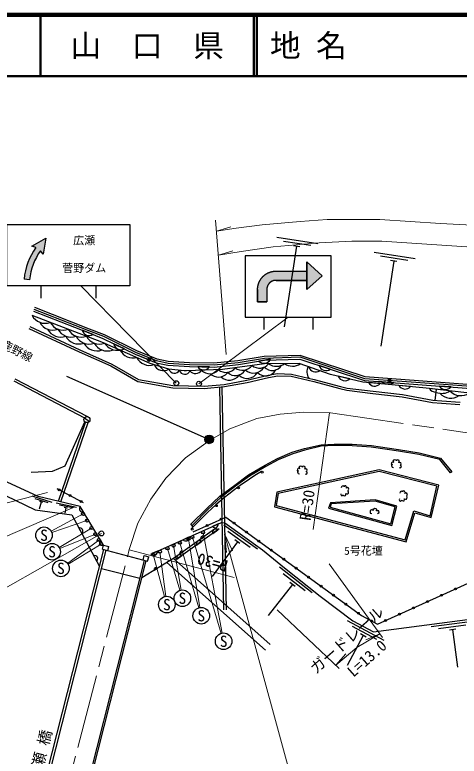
# Model space of a CAD drawing. Units: millimetres, scale not verified. Extents: x 40000 to 680000, y 20000 to 380000.
# Drawn here: x 328838 to 401186, y 259438 to 380000 of the extents above; entities that cross this region are included whole.
import ezdxf
from ezdxf.enums import TextEntityAlignment as Align

# ---------------------------------------------------------------- set-up
doc = ezdxf.new("R2010")
doc.units = ezdxf.units.MM
doc.header["$LTSCALE"] = 1000
doc.header["$PDMODE"] = 32
doc.header["$PDSIZE"] = 500
doc.linetypes.add('CHAIN', pattern=[18.5, 12, -1.5, 3.5, -1.5])
for name, color, linetype, lineweight in [('M-BGD', 7, 'Continuous', 25), ('M-BGD-EXST', 7, 'Continuous', 25), ('M-BMK', 2, 'CHAIN', 13), ('M-BMK-ROW', 30, 'Continuous', 25), ('M-STR-HTXT', 7, 'Continuous', 13), ('M-STR-STR1', 1, 'Continuous', 25), ('M-STR-STRC', 7, 'Continuous', 25), ('M-TTL', 2, 'Continuous', 140), ('M-TTL-LINE', 7, 'Continuous', 50)]:
    doc.layers.add(name, color=color, linetype=linetype, lineweight=lineweight)
doc.layers.add('M-BMK-HTXT', color=7, linetype='Continuous')
doc.layers.add('M-TTL-TXT', color=7, linetype='Continuous')
doc.styles.add('ＭＳ ゴシック', font='')
doc.styles.get('ＭＳ ゴシック').set_extended_font_data('MS Gothic')

# ---------------------------------------------------------------- blocks, each defined once
blk = doc.blocks.new('open_arrow')
at = {"color": 0, "linetype": 'Continuous', "lineweight": -2}
blk.add_lwpolyline([(7.5, 1.25), (0, 0), (7.5, -1.25)], dxfattribs=at)

msp = doc.modelspace()

# ---------------------------------------------------------------- hatches: boundary and pattern name
at = {"layer": 'M-BMK-ROW'}
msp.add_hatch(color=256, dxfattribs=at).paths.add_polyline_path([(361197, 310959, -0.41421), (360497, 310259, -0.41421), (359797, 310959, -1)])
at = {"layer": 'M-STR-STRC'}
for points in [[(333009, 341642, 0.12684), (331242, 336926), (330347, 337022, -0.12684), (332271, 342158), (331587, 342393), (333902, 343702), (333464, 341079)], [(378862, 337570), (376362, 339820), (376362, 338320), (376362, 336820), (376362, 335320)], [(376362, 336820), (376362, 338320), (371362, 338320), (371309, 338319), (371257, 338318), (371205, 338316), (371152, 338313), (371100, 338308), (371048, 338303), (370996, 338298), (370944, 338291), (370892, 338283), (370841, 338274), (370789, 338265), (370738, 338254), (370687, 338243), (370636, 338231), (370585, 338218), (370535, 338204), (370485, 338189), (370435, 338173), (370385, 338156), (370336, 338139), (370287, 338121), (370238, 338101), (370189, 338081), (370141, 338061), (370094, 338039), (370047, 338016), (370000, 337993), (369953, 337969), (369907, 337944), (369862, 337918), (369817, 337891), (369772, 337864), (369728, 337836), (369684, 337807), (369641, 337777), (369598, 337747), (369556, 337716), (369515, 337684), (369474, 337651), (369433, 337618), (369394, 337584), (369354, 337549), (369316, 337514), (369278, 337478), (369240, 337441), (369204, 337404), (369168, 337366), (369132, 337327), (369098, 337288), (369064, 337248), (369030, 337208), (368998, 337167), (368966, 337125), (368935, 337083), (368904, 337041), (368875, 336997), (368846, 336954), (368818, 336910), (368790, 336865), (368764, 336820), (368738, 336774), (368713, 336728), (368689, 336682), (368665, 336635), (368643, 336588), (368621, 336540), (368600, 336492), (368580, 336444), (368561, 336395), (368543, 336346), (368525, 336297), (368509, 336247), (368493, 336197), (368478, 336147), (368464, 336096), (368451, 336046), (368439, 335995), (368427, 335944), (368417, 335892), (368407, 335841), (368399, 335789), (368391, 335737), (368384, 335686), (368378, 335633), (368373, 335581), (368369, 335529), (368366, 335477), (368364, 335425), (368362, 335372), (368362, 335320), (368362, 333320), (369862, 333320), (369862, 335351), (369865, 335425), (369872, 335503), (369884, 335580), (369900, 335657), (369919, 335733), (369943, 335808), (369970, 335882), (370002, 335954), (370037, 336024), (370076, 336093), (370118, 336159), (370163, 336223), (370212, 336284), (370264, 336343), (370319, 336399), (370377, 336452), (370438, 336502), (370501, 336549), (370567, 336592), (370634, 336632), (370704, 336669), (370775, 336701), (370848, 336730), (370923, 336755), (370999, 336776), (371075, 336793), (371153, 336806), (371231, 336815), (371309, 336819), (371362, 336820)]]:
    msp.add_hatch(color=256, dxfattribs=at).paths.add_polyline_path(points)

# ---------------------------------------------------------------- linework, layer by layer
at = {"layer": 'M-BGD'}
for p, q in [((378196, 342745), (371523, 343766)), ((377015, 342470), (372567, 343151)), ((375242, 342286), (374204, 342445)), ((374723, 342365), (372714, 329235)), ((394011, 340324), (387339, 341345)), ((392831, 340050), (388383, 340730)), ((391058, 339866), (390020, 340025)), ((390539, 339945), (388419, 326090)), ((341581, 328024), (339793, 328722)), ((346678, 325665), (344957, 326514)), ((350678, 323889), (348899, 324609)), ((370448, 323982), (368554, 323672)), ((360538, 322738), (358619, 322768)), ((378499, 322128), (376689, 322766)), ((380192, 322358), (378371, 322961)), ((328845, 320829), (340653, 314671)), ((383365, 320783), (381497, 321222)), ((328660, 320474), (340172, 314471)), ((362538, 319510), (363226, 283222)), ((388305, 320018), (386395, 320200)), ((389883, 320210), (387969, 320350)), ((390529, 320163), (388616, 320303)), ((393273, 319547), (391362, 319729)), ((399857, 319483), (397943, 319622)), ((362139, 319472), (362827, 283214)), ((398235, 319027), (396329, 319248)), ((397257, 317289), (397518, 319110)), ((335938, 300898), (340369, 313722)), ((336329, 300805), (340794, 313727)), ((340180, 314482), (340972, 313871)), ((335691, 302948), (339979, 300676)), ((334893, 300690), (331671, 301696)), ((334289, 300643), (332141, 301313)), ((333148, 300763), (332788, 299610)), ((333398, 300685), (332897, 300842)), ((338894, 299903), (335593, 300604)), ((338297, 299800), (336096, 300267)), ((337407, 299759), (336893, 299868)), ((337150, 299813), (336965, 298941)), ((340016, 299201), (339505, 300049)), ((361938, 297215), (361034, 296809)), ((368334, 293079), (362857, 297024)), ((339272, 296530), (339740, 295656)), ((361069, 295661), (361875, 296238)), ((367159, 293371), (363507, 296002)), ((343287, 293771), (342775, 294620)), ((357125, 295052), (356221, 294646)), ((358428, 293771), (359234, 294348)), ((359163, 294789), (359672, 295153)), ((365070, 294321), (360983, 288648)), ((365496, 294015), (364644, 294628)), ((341681, 292026), (342148, 291153)), ((352066, 292779), (351162, 292373)), ((355238, 291487), (356044, 292064)), ((355710, 292317), (356219, 292681)), ((369639, 276691), (353597, 290928)), ((370435, 277589), (354665, 291584)), ((349206, 288322), (342951, 289908)), ((351530, 289661), (352061, 289991)), ((377254, 285985), (371945, 290154)), ((376091, 286326), (372552, 289105)), ((374044, 287362), (370063, 282293)), ((374457, 287037), (373631, 287686)), ((388960, 278251), (383022, 281461)), ((403336, 281349), (396644, 280468)), ((387756, 278390), (383798, 280530)), ((402280, 280756), (397818, 280169)), ((400628, 280085), (399587, 279948)), ((400108, 280016), (400913, 273894)), ((385563, 279064), (382936, 274204)), ((386025, 278815), (385101, 279314))]:
    msp.add_line(p, q, dxfattribs=at)
for points in [[(331871, 331818), (340774, 328339), (343190, 327387), (348439, 324796), (351842, 323418), (353743, 323023), (357256, 322789), (361288, 322726), (365238, 323129), (369494, 323826), (375235, 324001), (385764, 320511), (403853, 319191), (424414, 312064), (434520, 308522), (445080, 304312), (454473, 300634), (467507, 295413), (475338, 292664), (484873, 289487), (491882, 288116), (497853, 287449), (502460, 287516)], [(502456, 287816), (497868, 287749), (491928, 288413), (484949, 289778), (475435, 292948), (467613, 295694), (454584, 300913), (445190, 304591), (434625, 308803), (424513, 312347), (403914, 319488), (385823, 320807), (375279, 324302), (369465, 324125), (365199, 323427), (361275, 323026), (357269, 323089), (353783, 323321), (351930, 323706), (348562, 325070), (343312, 327662), (340883, 328618), (331980, 332097)], [(502452, 288116), (497882, 288050), (491973, 288710), (485026, 290069), (475532, 293232), (467718, 295975), (454694, 301192), (445300, 304870), (434730, 309084), (424612, 312631), (403975, 319784), (385882, 321104), (375323, 324604), (369436, 324424), (365159, 323724), (361262, 323326), (357281, 323389), (353824, 323619), (352017, 323994), (348685, 325343), (343433, 327936), (340993, 328898), (332089, 332377)], [(433759, 306270), (434245, 307893), (403355, 318435), (395836, 319305), (389092, 319944), (385476, 320288), (380215, 321523), (375160, 323305), (369508, 323258), (362643, 322308), (356777, 322079), (356387, 322125), (353917, 322392), (350891, 323297), (347200, 324949), (343022, 326779), (331646, 331116)], [(331274, 329297), (339443, 325532), (344624, 323208), (348975, 320693), (354587, 319696), (359655, 319586), (362914, 319897), (366605, 320568), (370061, 321384), (371631, 321647), (373888, 321570), (377581, 320706), (381858, 319576), (382971, 319298), (387161, 318790), (391976, 318237), (396878, 317315), (398356, 317216), (401326, 316991)], [(331127, 328979), (339298, 325214), (344464, 322896), (348853, 320359), (354553, 319347), (359668, 319236), (362962, 319550), (366677, 320226), (370130, 321040), (371654, 321296), (373842, 321221), (377496, 320367), (381771, 319237), (382907, 318953), (387120, 318443), (391924, 317891), (396834, 316967), (398331, 316867), (401292, 316643)], [(331481, 305610), (334994, 305764), (337059, 306651), (340234, 313812)], [(357882, 296729), (357522, 297143), (360102, 299721), (362220, 301714), (364637, 303531), (366904, 305200), (369598, 306781), (371621, 307856), (373991, 308855), (376003, 309464), (378690, 310075), (380815, 310188), (383760, 310172), (386884, 309942), (391327, 309312), (394685, 308756), (398161, 307882), (399973, 305684), (399780, 305525), (398020, 307659), (394634, 308511), (391289, 309064), (386857, 309694), (383750, 309922), (380821, 309938), (378725, 309827), (376067, 309222), (374076, 308619), (371729, 307630), (369720, 306563), (367042, 304991), (364786, 303331), (362381, 301522), (360276, 299542), (357864, 297131), (357688, 296952)], [(391436, 306381), (391567, 306346), (391675, 306399), (391771, 306541), (391741, 306669), (391654, 306721), (391593, 306728), (391694, 306797), (391743, 306991), (391701, 307124), (391515, 307179), (391369, 307149), (391431, 307351), (391421, 307517), (391291, 307583), (391107, 307607), (390987, 307542), (390959, 307478), (390900, 307556), (390661, 307641), (390493, 307560), (390407, 307393), (390457, 307285), (390532, 307238), (390335, 307271), (390153, 307144), (390115, 306941), (390193, 306870), (390322, 306849), (390169, 306792), (390154, 306702), (390208, 306536), (390297, 306452), (390475, 306388)], [(376126, 305360), (376257, 305325), (376366, 305378), (376461, 305520), (376431, 305648), (376344, 305700), (376284, 305707), (376384, 305776), (376434, 305969), (376391, 306103), (376205, 306158), (376060, 306128), (376121, 306330), (376111, 306496), (375982, 306562), (375798, 306586), (375677, 306521), (375649, 306457), (375590, 306535), (375351, 306620), (375184, 306538), (375097, 306371), (375148, 306264), (375222, 306217), (375026, 306250), (374843, 306123), (374806, 305920), (374883, 305849), (375013, 305828), (374860, 305771), (374845, 305681), (374899, 305515), (374988, 305431), (375165, 305367)], [(343287, 293771), (339505, 300049), (332644, 301682), (324707, 305296)], [(324120, 303329), (332169, 299512), (338133, 298661), (342614, 290282)], [(381936, 302122), (381896, 301992), (381946, 301882), (382084, 301782), (382213, 301807), (382269, 301892), (382277, 301953), (382343, 301850), (382534, 301793), (382670, 301831), (382731, 302015), (382706, 302162), (382906, 302094), (383072, 302098), (383143, 302224), (383173, 302408), (383112, 302531), (383049, 302561), (383129, 302617), (383222, 302853), (383147, 303023), (382983, 303115), (382873, 303069), (382824, 302996), (382864, 303191), (382743, 303378), (382542, 303422), (382469, 303348), (382442, 303218), (382391, 303374), (382302, 303392), (382133, 303343), (382047, 303258), (381977, 303082)], [(391471, 301266), (391431, 301136), (391481, 301026), (391619, 300925), (391748, 300951), (391803, 301036), (391812, 301096), (391877, 300993), (392069, 300937), (392204, 300975), (392266, 301159), (392240, 301305), (392440, 301237), (392606, 301241), (392677, 301368), (392707, 301551), (392646, 301674), (392584, 301704), (392664, 301760), (392757, 301996), (392681, 302167), (392517, 302259), (392408, 302212), (392359, 302140), (392398, 302335), (392278, 302521), (392077, 302566), (392003, 302491), (391977, 302362), (391926, 302517), (391836, 302535), (391668, 302487), (391581, 302401), (391511, 302226)], [(357867, 295910), (363190, 298321), (385273, 282314), (387898, 280911), (429803, 299829)], [(387894, 298922), (388131, 299057), (388089, 299328), (387733, 299320), (387758, 299583), (387444, 299710), (387164, 299566), (387164, 299388), (387029, 299574), (386715, 299371), (386681, 298981), (386986, 298879)], [(350999, 292300), (362497, 297466), (363035, 297411), (369183, 292982), (372756, 290048), (378572, 285481), (383891, 281466), (387245, 279653), (412022, 282913), (426984, 283485), (434651, 284230), (438457, 287115), (447743, 288412), (450935, 286510), (454745, 290281), (453530, 287261), (453948, 283199), (460115, 277493), (474670, 272450), (484532, 270461), (493720, 271140), (499714, 270136), (503116, 272945), (506420, 272255)], [(361360, 296362), (354813, 291675), (349510, 288420)], [(362099, 296399), (355034, 291341), (354978, 291307)]]:
    msp.add_lwpolyline(points, dxfattribs=at)
for points in [[(396624, 298230), (397852, 303534), (388184, 306003), (371472, 302371), (371114, 300013), (392573, 294294), (393967, 299011)], [(396440, 298545), (397554, 303352), (388180, 305746), (371693, 302163), (371394, 300197), (392402, 294598), (393798, 299321)], [(390195, 296962), (391009, 300101), (387517, 301106), (380209, 300659), (379918, 299791)], [(390052, 297209), (390766, 299963), (387495, 300904), (380356, 300468), (380175, 299928)]]:
    msp.add_lwpolyline(points, close=True, dxfattribs=at)
for centre, radius in [((340576, 314177), 500), ((360497, 310959), 700), ((369098, 305619), 150), ((336049, 302758), 150), ((365251, 303052), 150), ((337835, 301812), 150), ((339621, 300866), 150), ((361658, 300169), 150), ((362421, 297973), 150), ((360144, 296941), 150), ((364531, 297350), 150), ((357729, 296345), 150), ((366555, 295882), 150), ((368579, 294415), 150), ((370603, 292948), 150), ((372627, 291481), 150), ((374652, 290013), 150), ((376676, 288546), 150), ((378700, 287079), 150), ((380724, 285612), 150), ((398293, 285604), 150), ((400572, 286633), 150), ((396014, 284576), 150), ((382748, 284144), 150), ((393736, 283547), 150), ((384772, 282677), 150), ((391457, 282518), 150), ((386932, 281427), 150), ((389179, 281490), 150)]:
    msp.add_circle(centre, radius, dxfattribs=at)
for centre, radius, start, end in [((333761, 332228), 2390, 207.73296, 290.53363), ((335024, 331107), 2390, 207.73296, 290.53363), ((336714, 331102), 2390, 207.73296, 290.53363), ((336288, 329986), 2390, 207.73296, 290.53363), ((337977, 329981), 2390, 207.73296, 290.53363), ((339667, 329976), 2390, 207.73296, 290.53363), ((340939, 329017), 1182, 194.41462, 302.89978), ((340939, 329017), 1182, 194.41462, 302.89978), ((339241, 328861), 2390, 207.73296, 290.53363), ((340931, 328856), 2390, 207.73296, 290.53363), ((342620, 328851), 2390, 207.73296, 290.53363), ((342194, 327735), 2390, 207.73296, 290.53363), ((343884, 327730), 2390, 207.73296, 290.53363), ((345538, 327978), 2524, 212.98252, 279.69243), ((346124, 326709), 1182, 189.48132, 297.96648), ((346124, 326709), 1182, 189.48132, 297.96648), ((348101, 326593), 2406, 207.26306, 284.92474), ((350766, 325271), 2277, 206.1174, 288.81538), ((353028, 323820), 1682, 204.78458, 301.90527), ((368665, 324431), 1886, 230.49682, 321.77159), ((369389, 324509), 1182, 225.0521, 333.53725), ((369389, 324509), 1182, 225.0521, 333.53725), ((371437, 325023), 2182, 233.73619, 307.19903), ((374048, 325044), 2182, 233.73619, 304.95643), ((354815, 322665), 939, 196.93305, 330.70764), ((356509, 322452), 909, 195.68098, 337.30815), ((358271, 322888), 1213, 220.42414, 324.04307), ((359589, 323444), 1182, 214.85331, 323.33846), ((359589, 323444), 1182, 214.85331, 323.33846), ((360579, 323509), 1880, 225.18294, 319.28427), ((363219, 323768), 1919, 230.72607, 322.42359), ((364743, 323142), 1828, 224.46213, 330.39758), ((365918, 324118), 1924, 232.19604, 323.5753), ((367687, 323843), 2099, 229.80017, 327.7152), ((369672, 323194), 1894, 225.31009, 330.32247), ((370759, 323962), 1795, 223.72495, 328.00176), ((378316, 321929), 1921, 153.16366, 211.8306), ((377823, 323099), 1182, 196.34357, 304.82873), ((377823, 323099), 1182, 196.34357, 304.82873), ((379499, 323315), 1182, 197.4183, 305.90345), ((379499, 323315), 1182, 197.4183, 305.90345), ((361977, 322964), 1880, 225.18294, 319.28427), ((363761, 322527), 1938, 225.92552, 325.1006), ((366683, 322765), 1894, 225.31009, 331.02855), ((382589, 321675), 1182, 202.54051, 311.02566), ((382589, 321675), 1182, 202.54051, 311.02566), ((387415, 320797), 1182, 210.32572, 318.81088), ((387415, 320797), 1182, 210.32572, 318.81088), ((389689, 321835), 1871, 234.98209, 296.675), ((389689, 321835), 1871, 234.98209, 296.675), ((392383, 320326), 1182, 210.32572, 318.81088), ((392383, 320326), 1182, 210.32572, 318.81088), ((398950, 320242), 1182, 211.58597, 320.07112), ((398950, 320242), 1182, 211.58597, 320.07112), ((397361, 319824), 1182, 209.15978, 274.36484), ((397361, 319824), 1182, 209.15978, 274.36484), ((398321, 320822), 2390, 248.47376, 304.80286), ((399822, 320047), 2390, 222.0022, 304.80286), ((401461, 320459), 2390, 222.0022, 304.80286), ((396292, 260656), 52693, 121.20094, 137.2059), ((339844, 299676), 505, 132.23253, 289.89072), ((361446, 297101), 505, 215.36716, 13.02535), ((339420, 296047), 505, 309.30974, 106.96793), ((361529, 295870), 505, 46.76863, 204.42682), ((343115, 294246), 505, 132.23253, 289.89072), ((356633, 294939), 505, 215.36716, 13.02535), ((358888, 293980), 505, 46.76863, 204.42682), ((359449, 294927), 318, 45.48886, 205.70659), ((341828, 291543), 505, 309.30974, 106.96793), ((351574, 292665), 505, 215.36716, 13.02535), ((355698, 291696), 505, 46.76863, 204.42682), ((355996, 292454), 318, 45.48886, 205.70659), ((351824, 289780), 318, 41.70301, 201.92075)]:
    msp.add_arc(centre, radius, start, end, dxfattribs=at)
for p in [(350678, 323889), (389867, 320523)]:
    msp.add_point(p, dxfattribs=at)
at = {"layer": 'M-BGD-EXST'}
for centre, radius in [((339941, 298824), 250), ((340587, 297757), 250), ((333590, 295368), 1350), ((341328, 296539), 250), ((341950, 295541), 250), ((359497, 295837), 250), ((342505, 294580), 250), ((342896, 293940), 250), ((355710, 294143), 250), ((357112, 294779), 250), ((357748, 295054), 250), ((334902, 292682), 1350), ((353692, 293233), 250), ((354685, 293682), 250), ((351385, 292211), 250), ((352472, 292684), 250), ((336345, 289980), 1350), ((356118, 285120), 1350), ((353589, 284083), 1350), ((359194, 282278), 1350), ((362836, 278120), 1350)]:
    msp.add_circle(centre, radius, dxfattribs=at)
at = {"layer": 'M-BMK'}
msp.add_lwpolyline([(334464, 242969), (347483, 293075), (348884, 297313), (350965, 301212), (353424, 304663), (356626, 307959), (360529, 310790), (363829, 312682), (368261, 314332), (372021, 315068), (375826, 315402), (380208, 315262), (404923, 311677), (409595, 310617), (414709, 309287), (419147, 307831), (457508, 294197), (490470, 282594)], dxfattribs=at)
at = {"layer": 'M-BMK-ROW'}
msp.add_line((337268, 321244), (360497, 310959), dxfattribs=at)
at = {"layer": 'M-STR-HTXT'}
for p, q in [((363242, 324754), (361535, 346602)), ((361673, 344837), (364029, 345527)), ((361981, 340896), (364323, 341632)), ((355128, 320089), (339565, 335921)), ((358818, 320005), (373362, 330820)), ((380090, 315266), (377419, 296296)), ((334169, 302323), (307400, 295389)), ((309025, 287369), (338598, 299966)), ((339941, 298824), (334776, 296013)), ((340587, 297757), (334868, 295804)), ((342935, 295664), (319805, 282533)), ((341328, 296539), (336059, 293376)), ((341950, 295541), (336153, 293189)), ((359497, 295837), (362586, 279446)), ((342505, 294580), (337426, 290788)), ((357112, 294779), (358972, 283610)), ((357748, 295054), (362447, 279413)), ((342896, 293940), (337500, 290678)), ((347459, 292980), (364546, 288514)), ((353692, 293233), (355731, 286413)), ((354685, 293682), (355895, 286451)), ((355710, 294143), (358814, 283573)), ((351385, 292211), (353235, 285386)), ((352472, 292684), (353415, 285422)), ((380011, 290728), (388692, 278714)), ((371527, 283240), (381644, 273699)), ((388261, 279311), (385988, 278382)), ((381086, 274225), (382721, 276056))]:
    msp.add_line(p, q, dxfattribs=at)
for points in [[(361673, 344837), (364892, 345308), (369134, 345861), (375271, 346394), (379669, 346731), (388280, 346704), (398156, 346076), (406392, 345639), (416905, 343781), (436012, 337930), (445002, 334708)], [(361981, 340896), (365681, 341511), (370914, 342253), (378407, 342946), (383713, 343173), (388618, 343169), (404861, 342094), (418584, 339241), (435302, 333594), (453907, 327087), (490829, 314072), (494651, 313525), (497256, 313439), (499060, 313496), (503325, 314126), (507648, 315442), (510859, 316926), (515936, 319852), (519848, 322403)], [(362992, 295599), (374662, 252951), (411884, 252951)], [(381086, 274225), (384516, 277128), (388261, 279311)]]:
    msp.add_lwpolyline(points, dxfattribs=at)
at = {"layer": 'M-STR-STR1'}
for p, q in [((330902, 244101), (343310, 293025)), ((343111, 293077), (343287, 293771)), ((343111, 293077), (350459, 291136)), ((343287, 293771), (344142, 293545)), ((343966, 292851), (344142, 293545)), ((331303, 243982), (343714, 292918)), ((349716, 291333), (349901, 292063)), ((349901, 292063), (350644, 291866)), ((350459, 291136), (350644, 291866)), ((337496, 242151), (349954, 291270)), ((337756, 242074), (350215, 291201))]:
    msp.add_line(p, q, dxfattribs=at)
at = {"layer": 'M-STR-STRC'}
for p, q in [((366362, 340820), (366362, 332210)), ((380362, 340820), (366362, 340820)), ((380362, 330820), (380362, 340820)), ((376362, 339820), (376362, 335320)), ((376362, 339820), (378862, 337570)), ((371362, 338320), (376362, 338320)), ((331242, 336926), (330347, 337022)), ((371362, 336820), (376362, 336820)), ((378862, 337570), (376362, 335320)), ((333050, 335921), (333050, 333921)), ((342050, 335921), (342050, 333921)), ((368362, 335320), (368362, 333320)), ((369862, 335320), (369862, 333320)), ((368362, 333320), (369862, 333320)), ((366362, 332204), (366362, 330820)), ((366362, 330820), (380362, 330820)), ((369362, 330820), (369362, 328820)), ((377362, 330820), (377362, 328820))]:
    msp.add_line(p, q, dxfattribs=at)
for points in [[(327550, 345921), (347550, 345921), (347550, 335921), (327550, 335921)], [(376362, 338320), (376362, 339820), (378862, 337570), (376362, 335320)], [(371362, 338320), (376362, 338320), (376362, 336820), (371362, 336820), (371336, 336820), (371309, 336819), (371283, 336818), (371257, 336816), (371231, 336814), (371205, 336812), (371179, 336809), (371153, 336805), (371127, 336801), (371101, 336797), (371075, 336792), (371050, 336787), (371024, 336781), (370999, 336775), (370973, 336769), (370948, 336762), (370923, 336754), (370898, 336746), (370873, 336738), (370849, 336729), (370824, 336720), (370800, 336711), (370776, 336701), (370752, 336690), (370728, 336679), (370704, 336668), (370681, 336656), (370657, 336644), (370634, 336632), (370612, 336619), (370589, 336606), (370567, 336592), (370545, 336578), (370523, 336563), (370501, 336549), (370480, 336533), (370459, 336518), (370438, 336502), (370418, 336486), (370397, 336469), (370378, 336452), (370358, 336435), (370339, 336417), (370320, 336399), (370301, 336381), (370283, 336362), (370265, 336343), (370247, 336324), (370230, 336304), (370213, 336284), (370196, 336264), (370180, 336243), (370164, 336223), (370148, 336202), (370133, 336180), (370118, 336159), (370104, 336137), (370090, 336115), (370076, 336092), (370063, 336070), (370050, 336047), (370037, 336024), (370025, 336001), (370013, 335977), (370002, 335954), (369991, 335930), (369981, 335906), (369971, 335882), (369961, 335857), (369952, 335833), (369943, 335808), (369935, 335783), (369927, 335758), (369920, 335733), (369913, 335708), (369906, 335683), (369900, 335657), (369894, 335632), (369889, 335606), (369884, 335580), (369880, 335555), (369876, 335529), (369873, 335503), (369870, 335477), (369867, 335451), (369865, 335425), (369864, 335398), (369863, 335372), (369862, 335346), (369862, 335320), (369862, 333320), (368362, 333320), (368362, 335320), (368362, 335372), (368364, 335425), (368366, 335477), (368369, 335529), (368373, 335581), (368378, 335633), (368384, 335686), (368391, 335737), (368399, 335789), (368407, 335841), (368417, 335892), (368427, 335944), (368439, 335995), (368451, 336046), (368464, 336096), (368478, 336147), (368493, 336197), (368509, 336247), (368525, 336297), (368543, 336346), (368561, 336395), (368580, 336444), (368600, 336492), (368621, 336540), (368643, 336588), (368665, 336635), (368689, 336682), (368713, 336728), (368738, 336774), (368764, 336820), (368790, 336865), (368818, 336910), (368846, 336954), (368875, 336997), (368904, 337041), (368935, 337083), (368966, 337125), (368998, 337167), (369030, 337208), (369064, 337248), (369098, 337288), (369132, 337327), (369168, 337366), (369204, 337404), (369240, 337441), (369278, 337478), (369316, 337514), (369354, 337549), (369394, 337584), (369433, 337618), (369474, 337651), (369515, 337684), (369556, 337716), (369598, 337747), (369641, 337777), (369684, 337807), (369728, 337836), (369772, 337864), (369817, 337891), (369862, 337918), (369907, 337944), (369953, 337969), (370000, 337993), (370047, 338016), (370094, 338039), (370141, 338061), (370189, 338081), (370238, 338101), (370287, 338121), (370336, 338139), (370385, 338156), (370435, 338173), (370485, 338189), (370535, 338204), (370585, 338218), (370636, 338231), (370687, 338243), (370738, 338254), (370789, 338265), (370841, 338274), (370892, 338283), (370944, 338291), (370996, 338298), (371048, 338303), (371100, 338308), (371152, 338313), (371205, 338316), (371257, 338318), (371309, 338319)]]:
    msp.add_lwpolyline(points, close=True, dxfattribs=at)
msp.add_lwpolyline([(332271, 342158), (331587, 342393), (333902, 343702), (333464, 341079), (333009, 341642)], dxfattribs=at)
for centre in [(355128, 320089), (358818, 320005), (342935, 295664)]:
    msp.add_circle(centre, 400, dxfattribs=at)
for radius in [10985, 10085]:
    msp.add_arc((341270, 335857), radius, 144.99817, 173.91223, dxfattribs=at)
at = {"layer": 'M-TTL'}
msp.add_line((680000, 380000), (40000, 380000), dxfattribs=at)
at = {"layer": 'M-TTL-LINE'}
for p, q in [((333000, 380000), (333000, 370000)), ((367750, 380000), (367750, 370000)), ((368250, 380000), (368250, 370000)), ((40000, 370000), (680000, 370000))]:
    msp.add_line(p, q, dxfattribs=at)

# ---------------------------------------------------------------- block references
at = {"layer": 'M-STR-HTXT', "xscale": 400, "yscale": 400, "rotation": 285.3}
msp.add_blockref('open_arrow', (362992, 295599), dxfattribs=at)

# ---------------------------------------------------------------- texts
at = {"layer": 'M-BGD-EXST', "style": 'ＭＳ ゴシック'}
for p in [(333590, 295368), (334902, 292682), (336345, 289980), (356118, 285120), (353589, 284083), (359194, 282278), (362836, 278120)]:
    msp.add_text('S', height=1833, dxfattribs=at).set_placement(p, align=Align.MIDDLE_CENTER)
at = {"layer": 'M-BMK-HTXT', "style": 'ＭＳ ゴシック'}
for s, height, rotation, p in [('一般道 下松・鹿野線', 1320, 332.826, (315892, 330985)), ('渡 瀬 橋', 1833, 75.769, (332972, 253621))]:
    msp.add_text(s, height=height, rotation=rotation, dxfattribs=at).set_placement(p, align=Align.BOTTOM_LEFT)
msp.add_text('5号花壇', height=1320, dxfattribs=at).set_placement((382467, 291784), align=Align.BOTTOM_LEFT)
at = {"layer": 'M-STR-HTXT', "style": 'ＭＳ ゴシック'}
for s, rotation, p in [('R=30', 81.985, (377888, 300053)), ('R=30', 165.355, (361398, 292407)), ('R=30', 165.355, (361398, 292344)), ('ガードレール', 41.388, (383854, 277274)), ('L=13.0', 41.388, (387135, 274247))]:
    msp.add_text(s, height=1833, rotation=rotation, dxfattribs=at).set_placement(p, align=Align.BOTTOM_CENTER)
at = {"layer": 'M-STR-STRC', "style": 'ＭＳ ゴシック'}
for s, p in [('広瀬', (340126, 343322)), ('菅野ダム', (340126, 338822))]:
    msp.add_text(s, height=1320, dxfattribs=at).set_placement(p, align=Align.MIDDLE_CENTER)
at = {"layer": 'M-TTL-TXT', "style": 'ＭＳ ゴシック'}
msp.add_text('地 名', height=3666, dxfattribs=at).set_placement((370380, 375000), align=Align.MIDDLE_LEFT)
msp.add_text('山\u3000口\u3000県', height=3666, dxfattribs=at).set_placement((350375, 375000), align=Align.MIDDLE_CENTER)

doc.saveas('drawing.dxf')
